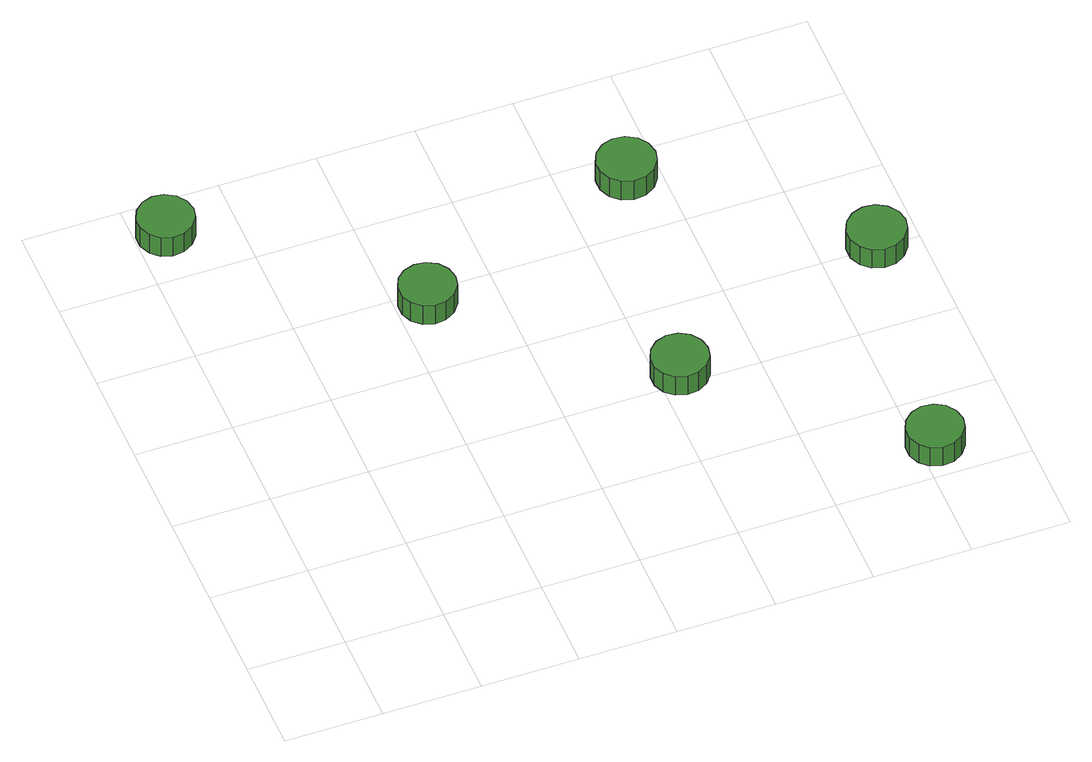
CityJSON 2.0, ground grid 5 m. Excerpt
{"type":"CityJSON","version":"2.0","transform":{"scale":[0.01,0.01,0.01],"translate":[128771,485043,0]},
"CityObjects":{
"tree1":{"type":"SolitaryVegetationObject","attributes":{"function":"something"},"geometry":[{"type":"MultiSurface","lod":"1","boundaries":[[[0,1,2,3,4,5,6,7,8,9,10,11,12,13,14]],[[15,16,17,18,19,20,21,22,23,24,25,26,27,28,29]],[[0,29,28,1]],[[1,28,27,2]],[[2,27,26,3]],[[3,26,25,4]],[[4,25,24,5]],[[5,24,23,6]],[[6,23,22,7]],[[7,22,21,8]],[[8,21,20,9]],[[9,20,19,10]],[[10,19,18,11]],[[11,18,17,12]],[[12,17,16,13]],[[13,16,15,14]],[[14,15,29,0]]]}]},
"tree2":{"type":"SolitaryVegetationObject","attributes":{"function":"something"},"geometry":[{"type":"MultiSurface","lod":"1","boundaries":[[[30,31,32,33,34,35,36,37,38,39,40,41,42,43,44]],[[45,46,47,48,49,50,51,52,53,54,55,56,57,58,59]],[[30,59,58,31]],[[31,58,57,32]],[[32,57,56,33]],[[33,56,55,34]],[[34,55,54,35]],[[35,54,53,36]],[[36,53,52,37]],[[37,52,51,38]],[[38,51,50,39]],[[39,50,49,40]],[[40,49,48,41]],[[41,48,47,42]],[[42,47,46,43]],[[43,46,45,44]],[[44,45,59,30]]]}]},
"tree3":{"type":"SolitaryVegetationObject","attributes":{"function":"something"},"geometry":[{"type":"MultiSurface","lod":"1","boundaries":[[[60,61,62,63,64,65,66,67,68,69,70,71,72,73,74]],[[75,76,77,78,79,80,81,82,83,84,85,86,87,88,89]],[[60,89,88,61]],[[61,88,87,62]],[[62,87,86,63]],[[63,86,85,64]],[[64,85,84,65]],[[65,84,83,66]],[[66,83,82,67]],[[67,82,81,68]],[[68,81,80,69]],[[69,80,79,70]],[[70,79,78,71]],[[71,78,77,72]],[[72,77,76,73]],[[73,76,75,74]],[[74,75,89,60]]]}]},
"tree4":{"type":"SolitaryVegetationObject","attributes":{"function":"something"},"geometry":[{"type":"MultiSurface","lod":"1","boundaries":[[[90,91,92,93,94,95,96,97,98,99,100,101,102,103,104]],[[105,106,107,108,109,110,111,112,113,114,115,116,117,118,119]],[[90,119,118,91]],[[91,118,117,92]],[[92,117,116,93]],[[93,116,115,94]],[[94,115,114,95]],[[95,114,113,96]],[[96,113,112,97]],[[97,112,111,98]],[[98,111,110,99]],[[99,110,109,100]],[[100,109,108,101]],[[101,108,107,102]],[[102,107,106,103]],[[103,106,105,104]],[[104,105,119,90]]]}]},
"tree5":{"type":"SolitaryVegetationObject","attributes":{"function":"something"},"geometry":[{"type":"MultiSurface","lod":"1","boundaries":[[[120,121,122,123,124,125,126,127,128,129,130,131,132,133,134]],[[135,136,137,138,139,140,141,142,143,144,145,146,147,148,149]],[[120,149,148,121]],[[121,148,147,122]],[[122,147,146,123]],[[123,146,145,124]],[[124,145,144,125]],[[125,144,143,126]],[[126,143,142,127]],[[127,142,141,128]],[[128,141,140,129]],[[129,140,139,130]],[[130,139,138,131]],[[131,138,137,132]],[[132,137,136,133]],[[133,136,135,134]],[[134,135,149,120]]]}]},
"tree6":{"type":"SolitaryVegetationObject","attributes":{"function":"something"},"geometry":[{"type":"MultiSurface","lod":"1","boundaries":[[[150,151,152,153,154,155,156,157,158,159,160,161,162,163,164]],[[165,166,167,168,169,170,171,172,173,174,175,176,177,178,179]],[[150,179,178,151]],[[151,178,177,152]],[[152,177,176,153]],[[153,176,175,154]],[[154,175,174,155]],[[155,174,173,156]],[[156,173,172,157]],[[157,172,171,158]],[[158,171,170,159]],[[159,170,169,160]],[[160,169,168,161]],[[161,168,167,162]],[[162,167,166,163]],[[163,166,165,164]],[[164,165,179,150]]]}]}
},
"vertices":[
[292,2780,170],[279,2839,170],[244,2887,170],[192,2917,170],[133,2924,170],[76,2905,170],[32,2865,170],[7,2810,170],[7,2751,170],[32,2696,170],[76,2656,170],[133,2637,170],[192,2644,170],[244,2674,170],[279,2722,170],[279,2722,43],[244,2674,43],[192,2644,43],[133,2637,43],[76,2656,43],[32,2696,43],[7,2751,43],[7,2810,43],[32,2865,43],[76,2905,43],[133,2924,43],[192,2917,43],[244,2887,43],[279,2839,43],[292,2780,43],
[1296,1918,173],[1283,1977,173],[1248,2025,173],[1196,2055,173],[1137,2061,173],[1080,2043,173],[1035,2003,173],[1011,1948,173],[1011,1888,173],[1035,1834,173],[1080,1794,173],[1137,1775,173],[1196,1782,173],[1248,1811,173],[1283,1860,173],[1283,1860,46],[1248,1811,46],[1196,1782,46],[1137,1775,46],[1080,1794,46],[1035,1834,46],[1011,1888,46],[1011,1948,46],[1035,2003,46],[1080,2043,46],[1137,2061,46],[1196,2055,46],[1248,2025,46],[1283,1977,46],[1296,1918,46],
[2252,1057,174],[2239,1115,174],[2204,1163,174],[2152,1193,174],[2093,1200,174],[2036,1181,174],[1991,1141,174],[1967,1086,174],[1967,1027,174],[1991,972,174],[2036,932,174],[2093,913,174],[2152,920,174],[2204,950,174],[2239,998,174],[2239,998,47],[2204,950,47],[2152,920,47],[2093,913,47],[2036,932,47],[1991,972,47],[1967,1027,47],[1967,1086,47],[1991,1141,47],[2036,1181,47],[2093,1200,47],[2152,1193,47],[2204,1163,47],[2239,1115,47],[2252,1057,47],
[2481,2357,158],[2468,2418,158],[2432,2468,158],[2379,2499,158],[2317,2505,158],[2258,2486,158],[2212,2445,158],[2187,2388,158],[2187,2326,158],[2212,2270,158],[2258,2228,158],[2317,2209,158],[2379,2216,158],[2432,2247,158],[2468,2297,158],[2468,2297,31],[2432,2247,31],[2379,2216,31],[2317,2209,31],[2258,2228,31],[2212,2270,31],[2187,2326,31],[2187,2388,31],[2212,2445,31],[2258,2486,31],[2317,2505,31],[2379,2499,31],[2432,2468,31],[2468,2418,31],[2481,2357,31],
[3221,195,169],[3209,253,169],[3174,302,169],[3122,331,169],[3062,338,169],[3006,319,169],[2961,279,169],[2937,225,169],[2937,165,169],[2961,110,169],[3006,70,169],[3062,52,169],[3122,58,169],[3174,88,169],[3209,136,169],[3209,136,42],[3174,88,42],[3122,58,42],[3062,52,42],[3006,70,42],[2961,110,42],[2937,165,42],[2937,225,42],[2961,279,42],[3006,319,42],[3062,338,42],[3122,331,42],[3174,302,42],[3209,253,42],[3221,195,42],
[3431,1507,168],[3418,1567,168],[3381,1617,168],[3328,1648,168],[3266,1654,168],[3208,1635,168],[3162,1594,168],[3137,1537,168],[3137,1476,168],[3162,1419,168],[3208,1378,168],[3266,1359,168],[3328,1365,168],[3381,1396,168],[3418,1446,168],[3418,1446,41],[3381,1396,41],[3328,1365,41],[3266,1359,41],[3208,1378,41],[3162,1419,41],[3137,1476,41],[3137,1537,41],[3162,1594,41],[3208,1635,41],[3266,1654,41],[3328,1648,41],[3381,1617,41],[3418,1567,41],[3431,1507,41]
]}
